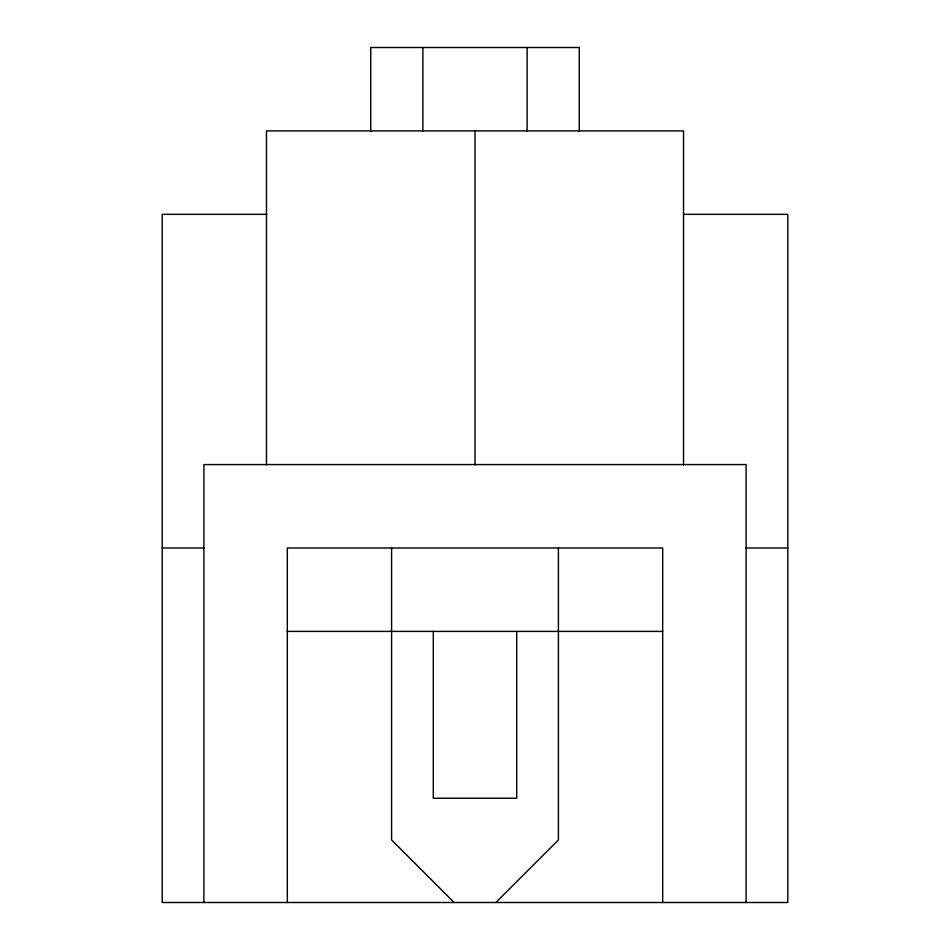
<?xml version="1.0" encoding="UTF-8"?>
<svg xmlns="http://www.w3.org/2000/svg" width="950" height="950" viewBox="0 0 950 950"><rect width="100%" height="100%" fill="white"/><g stroke="black" fill="none" stroke-linecap="round" stroke-linejoin="round"><path stroke-width="1.43" d="M495.853 902.5L558.41 839.943L558.41 547.984M266.748 214.332L162.201 214.332L162.201 902.5L787.799 902.5L787.799 214.332L683.537 214.332M162.201 547.984L204.25 547.984M745.75 547.984L787.799 547.984M287.316 631.406L662.684 631.406M454.147 902.5L391.59 839.943L391.59 547.984M746.094 902.5L746.094 464.574L203.906 464.574L203.906 902.5M683.537 464.871L683.537 130.91L266.463 130.91L266.463 464.871M662.684 902.5L662.684 547.984L287.316 547.984L287.316 902.5M579.263 131.658L579.263 47.5L370.738 47.5L370.738 131.658M527.131 47.5L527.131 130.91M516.705 631.406L516.705 798.238L433.295 798.238L433.295 631.406M475 130.91L475 464.871M422.869 47.5L422.869 130.91"/></g></svg>
